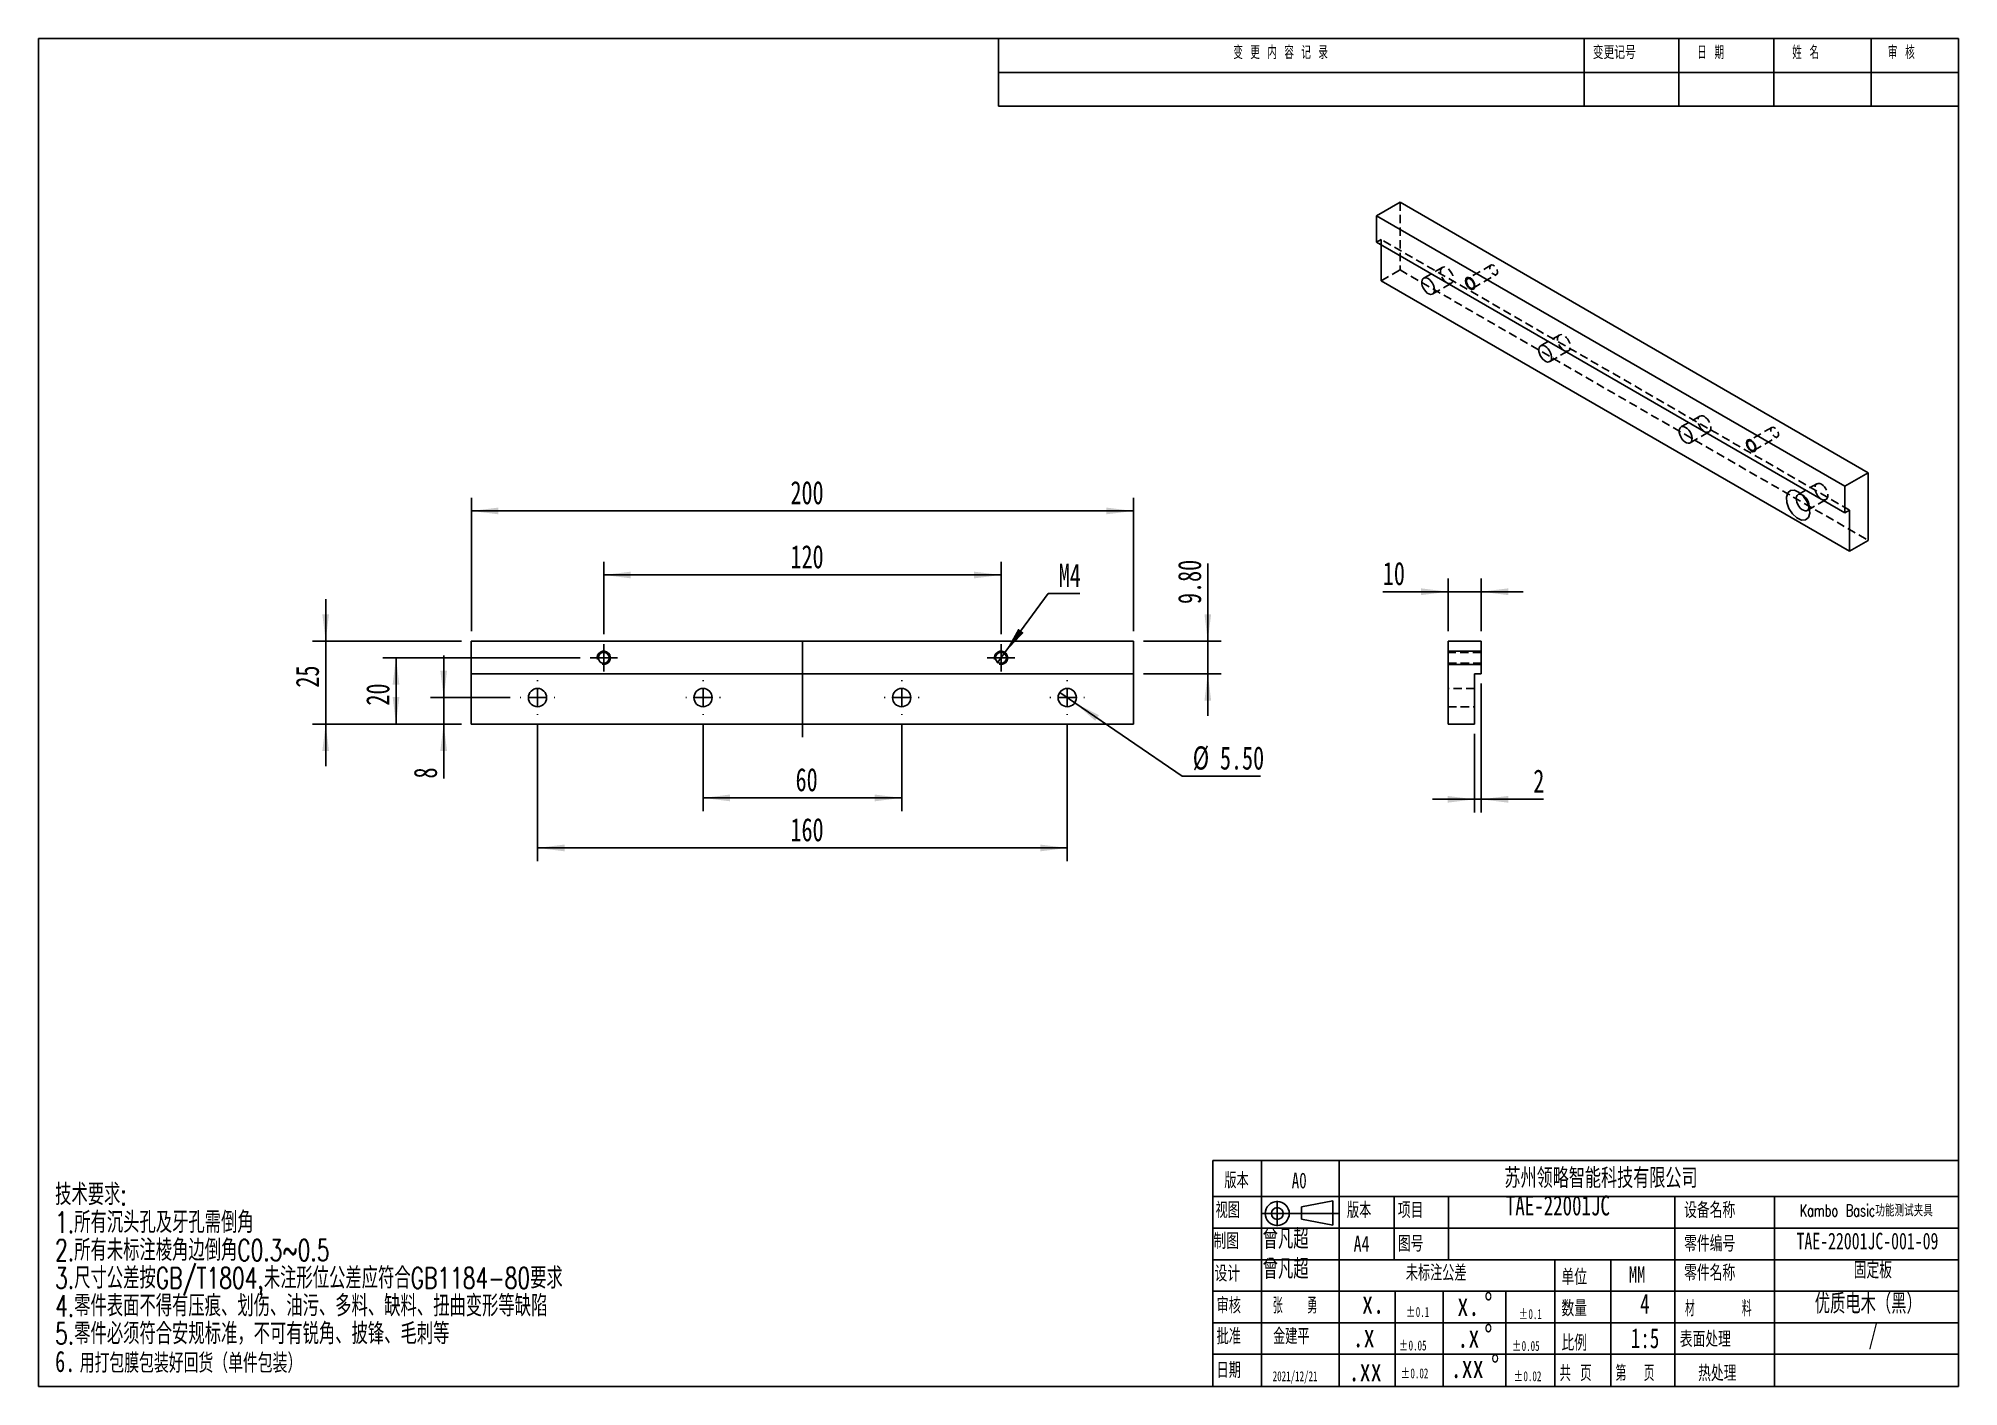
# Model space of a CAD drawing. Extents: x 2 to 292, y 3 to 207.
import ezdxf

# ---------------------------------------------------------------- set-up
doc = ezdxf.new("R2010")
doc.units = 0
for name, pattern in [('SLD-中心线', [34.29, 30.48, -1.27, 1.27, -1.27]), ('SLD-实线', [0]), ('SLD-虚线', [1.905, 1.27, -0.635])]:
    doc.linetypes.add(name, pattern=pattern)
doc.layers.get('0').update_dxf_attribs({"linetype": 'CONTINUOUS'})
for name, color, linetype in [('FORMAT', 7, 'SLD-实线'), ('图层1', 5, 'SLD-中心线'), ('图层7', 7, 'SLD-实线'), ('图框', 7, 'SLD-实线'), ('粗实线', 7, 'SLD-实线')]:
    doc.layers.add(name, color=color, linetype=linetype)
doc.styles.add('SLDTEXTSTYLE0', font='TXT', dxfattribs={"width": 0.7, "bigfont": 'bigfont'})
doc.styles.add('SLDTEXTSTYLE1', font='TXT', dxfattribs={"width": 0.736842, "bigfont": 'bigfont'})
doc.styles.add('SLDTEXTSTYLE2', font='TXT', dxfattribs={"width": 0.7})
doc.styles.add('SLDTEXTSTYLE3', font='TXT', dxfattribs={"width": 0.663})
doc.styles.add('SLDTEXTSTYLE4', font='TXT', dxfattribs={"width": 0.559211, "bigfont": 'bigfont'})
doc.styles.add('SLDTEXTSTYLE5', font='TXT', dxfattribs={"width": 0.736842})
doc.styles.add('SLDTEXTSTYLE6', font='TXT', dxfattribs={"width": 0.629187, "bigfont": 'bigfont'})
doc.styles.add('SLDTEXTSTYLE7', font='TXT', dxfattribs={"width": 0.657895, "bigfont": 'bigfont'})
doc.styles.add('SLDTEXTSTYLE8', font='TXT', dxfattribs={"width": 0.618421, "bigfont": 'bigfont'})
doc.styles.add('SLDTEXTSTYLE9', font='TXT', dxfattribs={"width": 0.58, "bigfont": 'bigfont'})
doc.dimstyles.new('SLDDIMSTYLE0', dxfattribs={"dimtxt": 3.5, "dimasz": 4.08, "dimexe": 0, "dimexo": 0.0625, "dimgap": 0.875, "dimtad": 2, "dimlfac": 2, "dimrnd": 1e-09, "dimzin": 12, "dimtxsty": 'SLDTEXTSTYLE2', "dimsah": 1, "dimcen": 0.09, "dimazin": 3, "dimtfac": 1, "dimtofl": 0, "dimtmove": 0, "dimatfit": 3, "dimtolj": 1, "dimtzin": 12})
doc.dimstyles.new('SLDDIMSTYLE1', dxfattribs={"dimtxt": 3.5, "dimasz": 4.08, "dimexe": 0, "dimexo": 0.0625, "dimgap": 0.875, "dimtad": 2, "dimlfac": 2, "dimrnd": 1e-09, "dimzin": 4, "dimtxsty": 'SLDTEXTSTYLE2', "dimsah": 1, "dimcen": 0.09, "dimazin": 3, "dimtfac": 1, "dimtmove": 0, "dimatfit": 3, "dimtolj": 1, "dimtzin": 12})
doc.dimstyles.new('SLDDIMSTYLE2', dxfattribs={"dimtxt": 3.5, "dimasz": 4.08, "dimexe": 0, "dimexo": 0.0625, "dimgap": 0.875, "dimtad": 2, "dimlfac": 2, "dimrnd": 1e-09, "dimzin": 12, "dimtxsty": 'SLDTEXTSTYLE2', "dimsah": 1, "dimcen": 0.09, "dimazin": 3, "dimtfac": 1, "dimtmove": 0, "dimatfit": 3, "dimtolj": 1, "dimtzin": 12})
doc.dimstyles.new('SLDDIMSTYLE3', dxfattribs={"dimtxt": 3.5, "dimasz": 4.08, "dimexe": 0, "dimexo": 0.0625, "dimgap": 0.875, "dimtad": 0, "dimtih": 1, "dimtoh": 1, "dimlfac": 2, "dimrnd": 1e-09, "dimzin": 4, "dimtxsty": 'SLDTEXTSTYLE2', "dimblk1": 'NONE', "dimsah": 1, "dimcen": 0, "dimazin": 3, "dimtfac": 1, "dimtmove": 0, "dimatfit": 3, "dimtolj": 1, "dimtzin": 12})
doc.dimstyles.new('SLDDIMSTYLE4', dxfattribs={"dimtxt": 3.5, "dimasz": 4.08, "dimexe": 0, "dimexo": 0.0625, "dimgap": 0.875, "dimtad": 0, "dimtih": 1, "dimtoh": 1, "dimlfac": 2, "dimrnd": 1e-09, "dimzin": 12, "dimtxsty": 'SLDTEXTSTYLE2', "dimblk1": 'NONE', "dimsah": 1, "dimcen": 0, "dimazin": 3, "dimtfac": 1, "dimtmove": 0, "dimatfit": 3, "dimtolj": 1, "dimtzin": 12})

# ---------------------------------------------------------------- blocks, each defined once
blk = doc.blocks.new('SW_NOTE_0')
at = {"layer": '图层7', "color": 0, "char_height": 1.5, "attachment_point": 1, "style": 'SLDTEXTSTYLE3'}
for s, insert in [('%%p', (0, 1.93)), ('0.05', (1.44, 1.93))]:
    blk.add_mtext(s, dxfattribs=dict(at, insert=insert))
blk = doc.blocks.new('SW_NOTE_1')
at = {"layer": '图层7', "color": 0, "char_height": 1.5, "attachment_point": 1, "style": 'SLDTEXTSTYLE3'}
for s, insert in [('%%p', (0, 1.93)), ('0.02', (1.44, 1.93))]:
    blk.add_mtext(s, dxfattribs=dict(at, insert=insert))
blk = doc.blocks.new('SW_NOTE_2')
at = {"layer": '图层7', "color": 0, "char_height": 1.5, "attachment_point": 1, "style": 'SLDTEXTSTYLE3'}
for s, insert in [('%%p', (0, 1.93)), ('0.1', (1.44, 1.93))]:
    blk.add_mtext(s, dxfattribs=dict(at, insert=insert))
blk = doc.blocks.new('SW_NOTE_3')
at = {"layer": '图层7', "color": 0, "attachment_point": 1}
for s, insert, char_height, style in [('\\M+18B5A术\\M+19776\\M+18B81:', (0, 4.13), 3.2, 'SLDTEXTSTYLE0'), ('1.\\M+18F8A\\M+1974C沉头\\M+18D45\\M+18B79\\M+189E5\\M+18D45\\M+18EF9\\M+1937C\\M+18A70', (0, -0.07), 3.2, 'SLDTEXTSTYLE0'), ('2.\\M+18F8A\\M+1974C\\M+196A2标\\M+1928D棱\\M+18A70边\\M+1937C\\M+18A70C0.3~0.5', (0, -4.27), 3.2, 'SLDTEXTSTYLE0'), ('3.\\M+18EDA\\M+190A1\\M+18CF6\\M+18DB7\\M+188C2GB/T1804,\\M+196A2\\M+1928D\\M+18C60\\M+188CA\\M+18CF6\\M+18DB7应\\M+19584\\M+18D87GB1184-80\\M+19776\\M+18B81', (0, -8.47), 3.2, 'SLDTEXTSTYLE0'), ('4.\\M+197EB\\M+18C8F\\M+1955C\\M+196CA\\M+19573\\M+193BE\\M+1974C压\\M+18DAD\\M+18141划伤\\M+18141\\M+196FB污\\M+18141\\M+191BD\\M+197BF\\M+18141\\M+1E39E\\M+197BF\\M+18141扭\\M+18BC8变\\M+18C60\\M+19399\\M+1E39E\\M+1E89C', (0, -12.67), 3.2, 'SLDTEXTSTYLE0'), ('5.\\M+197EB\\M+18C8F\\M+1954B须\\M+19584\\M+18D87\\M+188C0规标\\M+18F79\\M+18143\\M+19573\\M+189C2\\M+1974C锐\\M+18A70\\M+18141\\M+194E2锋\\M+18141\\M+196D1\\M+18E68\\M+19399', (0, -16.87), 3.2, 'SLDTEXTSTYLE0'), ('6.', (0, -21.07), 3.2, 'SLDTEXTSTYLE2'), ('\\M+19770\\M+191C5\\M+195EF\\M+1968C\\M+195EF\\M+19195\\M+18D44\\M+189F1货\\M+18169单\\M+18C8F\\M+195EF\\M+19195\\M+1816A', (3.72, -21.47), 2.91042, 'SLDTEXTSTYLE0')]:
    blk.add_mtext(s, dxfattribs=dict(at, insert=insert, char_height=char_height, style=style))
blk = doc.blocks.new('SW_NOTE_4')
at = {"layer": '图层7', "color": 0, "char_height": 3.5, "attachment_point": 1, "style": 'SLDTEXTSTYLE2'}
for s, insert in [('.x', (0, 4.51)), ('%%d', (4.07, 4.51))]:
    blk.add_mtext(s, dxfattribs=dict(at, insert=insert))
blk = doc.blocks.new('SW_NOTE_5')
at = {"layer": '图层7', "color": 0, "char_height": 3.5, "attachment_point": 1, "style": 'SLDTEXTSTYLE2'}
for s, insert in [('x.', (0, 4.51)), ('%%d', (4.07, 4.51))]:
    blk.add_mtext(s, dxfattribs=dict(at, insert=insert))
blk = doc.blocks.new('SW_NOTE_6')
at = {"layer": '图层7', "color": 0, "char_height": 3.5, "attachment_point": 1, "style": 'SLDTEXTSTYLE2'}
for s, insert in [('.xx', (0, 4.51)), ('%%d', (6.11, 4.51))]:
    blk.add_mtext(s, dxfattribs=dict(at, insert=insert))
blk = doc.blocks.new('SW_NOTE_7')
at = {"layer": '图层7', "color": 0, "char_height": 1.5, "attachment_point": 1, "style": 'SLDTEXTSTYLE3'}
for s, insert in [('%%p', (0, 1.93)), ('0.1', (1.44, 1.93))]:
    blk.add_mtext(s, dxfattribs=dict(at, insert=insert))
blk = doc.blocks.new('SW_NOTE_8')
at = {"layer": '图层7', "color": 0, "char_height": 1.5, "attachment_point": 1, "style": 'SLDTEXTSTYLE3'}
for s, insert in [('%%p', (0, 1.93)), ('0.05', (1.44, 1.93))]:
    blk.add_mtext(s, dxfattribs=dict(at, insert=insert))
blk = doc.blocks.new('SW_NOTE_9')
at = {"layer": '图层7', "color": 0, "char_height": 1.5, "attachment_point": 1, "style": 'SLDTEXTSTYLE3'}
for s, insert in [('%%p', (0, 1.93)), ('0.02', (1.44, 1.93))]:
    blk.add_mtext(s, dxfattribs=dict(at, insert=insert))
blk = doc.blocks.new('_D')
at = {"layer": '图框', "color": 5}
for p, q in [((67.59, 117.09), (67.59, 137.25)), ((167.59, 117.09), (167.59, 137.25)), ((167.59, 135.25), (67.59, 135.25))]:
    blk.add_line(p, q, dxfattribs=at)
for points in [[(67.59, 135.25), (71.67, 134.75), (71.67, 135.76)], [(167.59, 135.25), (163.51, 135.76), (163.51, 134.75)]]:
    blk.add_solid(points, dxfattribs=at)
at = {"layer": '图框', "color": 5, "insert": (115.79, 139.77), "char_height": 3.5, "attachment_point": 1, "style": 'SLDTEXTSTYLE2'}
blk.add_mtext('200', dxfattribs=at)
blk = doc.blocks.new('_D_1')
at = {"layer": '图框', "color": 5}
for p, q in [((178.81, 115.59), (178.81, 127.34)), ((169.09, 115.59), (180.81, 115.59)), ((178.81, 115.59), (178.81, 110.69)), ((169.09, 110.69), (180.81, 110.69)), ((178.81, 110.69), (178.81, 104.34))]:
    blk.add_line(p, q, dxfattribs=at)
for points in [[(178.81, 115.59), (179.32, 119.67), (178.31, 119.67)], [(178.81, 110.69), (178.31, 106.61), (179.32, 106.61)]]:
    blk.add_solid(points, dxfattribs=at)
at = {"layer": '图框', "color": 5, "insert": (174.3, 121.21), "char_height": 3.5, "attachment_point": 1, "rotation": 90, "style": 'SLDTEXTSTYLE2'}
blk.add_mtext('9.80', dxfattribs=at)
blk = doc.blocks.new('_D_2')
at = {"layer": '图框', "color": 5}
for p, q in [((102.59, 102.96), (102.59, 89.94)), ((132.59, 102.96), (132.59, 89.94)), ((102.59, 91.94), (132.59, 91.94))]:
    blk.add_line(p, q, dxfattribs=at)
for points in [[(102.59, 91.94), (106.67, 91.43), (106.67, 92.45)], [(132.59, 91.94), (128.51, 92.45), (128.51, 91.43)]]:
    blk.add_solid(points, dxfattribs=at)
at = {"layer": '图框', "color": 5, "insert": (116.56, 96.45), "char_height": 3.5, "attachment_point": 1, "style": 'SLDTEXTSTYLE2'}
blk.add_mtext('60', dxfattribs=at)
blk = doc.blocks.new('_D_3')
at = {"layer": '图框', "color": 5}
for p, q in [((77.59, 102.96), (77.59, 82.39)), ((157.59, 102.96), (157.59, 82.39)), ((77.59, 84.39), (157.59, 84.39))]:
    blk.add_line(p, q, dxfattribs=at)
for points in [[(77.59, 84.39), (81.67, 83.88), (81.67, 84.9)], [(157.59, 84.39), (153.51, 84.9), (153.51, 83.88)]]:
    blk.add_solid(points, dxfattribs=at)
at = {"layer": '图框', "color": 5, "insert": (115.79, 88.9), "char_height": 3.5, "attachment_point": 1, "style": 'SLDTEXTSTYLE2'}
blk.add_mtext('160', dxfattribs=at)
blk = doc.blocks.new('_D_4')
at = {"layer": '图框', "color": 5}
for p, q in [((63.41, 107.09), (63.41, 113.44)), ((73.46, 107.09), (61.41, 107.09)), ((63.41, 107.09), (63.41, 103.09)), ((66.09, 103.09), (61.41, 103.09)), ((63.41, 103.09), (63.41, 94.87))]:
    blk.add_line(p, q, dxfattribs=at)
for points in [[(63.41, 107.09), (63.92, 111.17), (62.9, 111.17)], [(63.41, 103.09), (62.9, 99.01), (63.92, 99.01)]]:
    blk.add_solid(points, dxfattribs=at)
at = {"layer": '图框', "color": 5, "insert": (58.9, 94.87), "char_height": 3.5, "attachment_point": 1, "rotation": 90, "style": 'SLDTEXTSTYLE2'}
blk.add_mtext('8', dxfattribs=at)
blk = doc.blocks.new('_D_5')
at = {"layer": '图框', "color": 5}
for p, q in [((84.01, 113.09), (54.21, 113.09)), ((56.21, 113.09), (56.21, 103.09)), ((66.09, 103.09), (54.21, 103.09))]:
    blk.add_line(p, q, dxfattribs=at)
for points in [[(56.21, 113.09), (55.7, 109.01), (56.72, 109.01)], [(56.21, 103.09), (56.72, 107.17), (55.7, 107.17)]]:
    blk.add_solid(points, dxfattribs=at)
at = {"layer": '图框', "color": 5, "insert": (51.7, 105.88), "char_height": 3.5, "attachment_point": 1, "rotation": 90, "style": 'SLDTEXTSTYLE2'}
blk.add_mtext('20', dxfattribs=at)
blk = doc.blocks.new('_D_6')
at = {"layer": '图框', "color": 5}
for p, q in [((87.59, 116.66), (87.59, 127.59)), ((87.59, 125.59), (147.59, 125.59)), ((147.59, 116.66), (147.59, 127.59))]:
    blk.add_line(p, q, dxfattribs=at)
for points in [[(87.59, 125.59), (91.67, 125.08), (91.67, 126.09)], [(147.59, 125.59), (143.51, 126.09), (143.51, 125.08)]]:
    blk.add_solid(points, dxfattribs=at)
at = {"layer": '图框', "color": 5, "insert": (115.79, 130.1), "char_height": 3.5, "attachment_point": 1, "style": 'SLDTEXTSTYLE2'}
blk.add_mtext('120', dxfattribs=at)
blk = doc.blocks.new('_D_7')
at = {"layer": '图框', "color": 5}
for p, q in [((156.45, 107.86), (158.72, 106.31)), ((158.72, 106.31), (174.95, 95.21)), ((174.95, 95.21), (186.79, 95.21))]:
    blk.add_line(p, q, dxfattribs=at)
blk.add_solid([(158.72, 106.31), (161.8, 103.59), (162.37, 104.43)], dxfattribs=at)
at = {"layer": '图框', "color": 5, "char_height": 3.5, "attachment_point": 1, "style": 'SLDTEXTSTYLE2'}
for s, insert in [('%%c', (176.54, 99.73)), ('5.50', (180.65, 99.72))]:
    blk.add_mtext(s, dxfattribs=dict(at, insert=insert))
blk = doc.blocks.new('_NONE')
blk = doc.blocks.new('_D_8')
at = {"layer": '图框', "color": 5}
for p, q in [((148.18, 113.89), (154.71, 122.78)), ((154.71, 122.78), (159.47, 122.78)), ((146.99, 112.28), (148.18, 113.89))]:
    blk.add_line(p, q, dxfattribs=at)
blk.add_solid([(148.18, 113.89), (151, 116.88), (150.19, 117.48)], dxfattribs=at)
at = {"layer": '图框', "color": 5, "insert": (156.3, 127.29), "char_height": 3.5, "attachment_point": 1, "style": 'SLDTEXTSTYLE2'}
blk.add_mtext('M4', dxfattribs=at)
blk = doc.blocks.new('_D_9')
at = {"layer": '图框', "color": 5}
for p, q in [((45.59, 115.59), (45.59, 121.94)), ((66.09, 115.59), (43.59, 115.59)), ((45.59, 115.59), (45.59, 103.09)), ((66.09, 103.09), (43.59, 103.09)), ((45.59, 103.09), (45.59, 96.74))]:
    blk.add_line(p, q, dxfattribs=at)
for points in [[(45.59, 115.59), (46.09, 119.67), (45.08, 119.67)], [(45.59, 103.09), (45.08, 99.01), (46.09, 99.01)]]:
    blk.add_solid(points, dxfattribs=at)
at = {"layer": '图框', "color": 5, "insert": (41.07, 108.59), "char_height": 3.5, "attachment_point": 1, "rotation": 90, "style": 'SLDTEXTSTYLE2'}
blk.add_mtext('25', dxfattribs=at)
blk = doc.blocks.new('SW_CENTERMARKSYMBOL_0')
at = {"layer": '图框', "color": 0}
for p, q in [((-1.25, 0), (-2.075, 0)), ((0, 0), (-1.25, 0)), ((0, 1.25), (0, 2.075)), ((0, 0), (0, 1.25)), ((0, 0), (0, -1.25)), ((0, 0), (1.25, 0)), ((1.25, 0), (2.075, 0)), ((0, -1.25), (0, -2.075))]:
    blk.add_line(p, q, dxfattribs=at)
blk = doc.blocks.new('SW_CENTERMARKSYMBOL_1')
at = {"layer": '图框', "color": 0}
for p, q in [((-1.25, 0), (-2.075, 0)), ((0, 0), (-1.25, 0)), ((0, 1.25), (0, 2.075)), ((0, 0), (0, 1.25)), ((0, 0), (0, -1.25)), ((0, 0), (1.25, 0)), ((1.25, 0), (2.075, 0)), ((0, -1.25), (0, -2.075))]:
    blk.add_line(p, q, dxfattribs=at)
blk = doc.blocks.new('SW_CENTERMARKSYMBOL_2')
at = {"layer": '图框', "color": 0}
for p, q in [((-2.5, 0), (-2.625, 0)), ((0, 0), (-1.25, 0)), ((0, 2.5), (0, 2.625)), ((0, 0), (0, 1.25)), ((0, 0), (0, -1.25)), ((0, 0), (1.25, 0)), ((2.5, 0), (2.625, 0)), ((0, -2.5), (0, -2.625))]:
    blk.add_line(p, q, dxfattribs=at)
blk = doc.blocks.new('SW_CENTERMARKSYMBOL_3')
at = {"layer": '图框', "color": 0}
for p, q in [((-2.5, 0), (-2.625, 0)), ((0, 0), (-1.25, 0)), ((0, 2.5), (0, 2.625)), ((0, 0), (0, 1.25)), ((0, 0), (0, -1.25)), ((0, 0), (1.25, 0)), ((2.5, 0), (2.625, 0)), ((0, -2.5), (0, -2.625))]:
    blk.add_line(p, q, dxfattribs=at)
blk = doc.blocks.new('SW_CENTERMARKSYMBOL_4')
at = {"layer": '图框', "color": 0}
for p, q in [((-2.5, 0), (-2.625, 0)), ((0, 0), (-1.25, 0)), ((0, 2.5), (0, 2.625)), ((0, 0), (0, 1.25)), ((0, 0), (0, -1.25)), ((0, 0), (1.25, 0)), ((2.5, 0), (2.625, 0)), ((0, -2.5), (0, -2.625))]:
    blk.add_line(p, q, dxfattribs=at)
blk = doc.blocks.new('SW_CENTERMARKSYMBOL_5')
at = {"layer": '图框', "color": 0}
for p, q in [((-2.5, 0), (-2.625, 0)), ((0, 0), (-1.25, 0)), ((0, 2.5), (0, 2.625)), ((0, 0), (0, 1.25)), ((0, 0), (0, -1.25)), ((0, 0), (1.25, 0)), ((2.5, 0), (2.625, 0)), ((0, -2.5), (0, -2.625))]:
    blk.add_line(p, q, dxfattribs=at)
blk = doc.blocks.new('_D_10')
at = {"layer": '图框', "color": 5}
for p, q in [((215.1, 117.09), (215.1, 125.06)), ((220.1, 117.09), (220.1, 125.06)), ((215.1, 123.06), (205.25, 123.06)), ((220.1, 123.06), (215.1, 123.06)), ((220.1, 123.06), (226.45, 123.06))]:
    blk.add_line(p, q, dxfattribs=at)
for points in [[(215.1, 123.06), (211.02, 123.57), (211.02, 122.55)], [(220.1, 123.06), (224.18, 122.55), (224.18, 123.57)]]:
    blk.add_solid(points, dxfattribs=at)
at = {"layer": '图框', "color": 5, "insert": (205.25, 127.57), "char_height": 3.5, "attachment_point": 1, "style": 'SLDTEXTSTYLE2'}
blk.add_mtext('10', dxfattribs=at)
blk = doc.blocks.new('_D_11')
at = {"layer": '图框', "color": 5}
for p, q in [((220.1, 109.19), (220.1, 89.73)), ((219.1, 101.59), (219.1, 89.73)), ((219.1, 91.73), (212.75, 91.73)), ((219.1, 91.73), (220.1, 91.73)), ((220.1, 91.73), (229.5, 91.73))]:
    blk.add_line(p, q, dxfattribs=at)
for points in [[(219.1, 91.73), (215.02, 92.24), (215.02, 91.22)], [(220.1, 91.73), (224.18, 91.22), (224.18, 92.24)]]:
    blk.add_solid(points, dxfattribs=at)
at = {"layer": '图框', "color": 5, "insert": (227.97, 96.24), "char_height": 3.5, "attachment_point": 1, "style": 'SLDTEXTSTYLE2'}
blk.add_mtext('2', dxfattribs=at)

msp = doc.modelspace()

# ---------------------------------------------------------------- linework, layer by layer
at = {"color": 7, "linetype": 'SLD-实线'}
for p, q in [((204.312, 179.804), (207.8475, 181.845)), ((275.0227, 138.9836), (204.312, 179.804)), ((204.312, 179.804), (204.312, 175.803)), ((278.5582, 141.0246), (207.8475, 181.845)), ((275.0227, 134.9826), (204.312, 175.803)), ((205.0191, 175.3948), (205.0191, 170.0055)), ((205.0191, 170.0055), (275.7298, 129.1851)), ((275.0227, 138.9836), (278.5582, 141.0246)), ((278.5582, 130.8179), (278.5582, 141.0246)), ((275.0227, 134.9826), (275.0227, 138.9836)), ((275.7298, 135.3908), (275.0227, 134.9826)), ((275.7298, 129.1851), (275.7298, 135.3908)), ((275.7298, 129.1851), (278.5582, 130.8179)), ((67.5855, 115.5856), (67.5855, 110.6856)), ((167.5855, 115.5856), (67.5855, 115.5856)), ((167.5855, 110.6856), (167.5855, 115.5856)), ((215.0964, 115.5856), (215.0964, 103.0856)), ((220.0964, 115.5856), (215.0964, 115.5856)), ((220.0964, 114.0856), (215.0964, 114.0856)), ((220.0964, 114.0856), (215.0964, 114.0856)), ((220.0964, 115.5856), (220.0964, 110.6856)), ((167.5855, 110.6856), (67.5855, 110.6856)), ((67.5855, 110.6856), (67.5855, 103.0856)), ((167.5855, 103.0856), (167.5855, 110.6856)), ((220.0964, 112.0856), (215.0964, 112.0856)), ((220.0964, 112.0856), (215.0964, 112.0856)), ((219.0964, 110.6856), (220.0964, 110.6856)), ((219.0964, 110.6856), (219.0964, 103.0856)), ((67.5855, 103.0856), (167.5855, 103.0856)), ((219.0964, 103.0856), (215.0964, 103.0856))]:
    msp.add_line(p, q, dxfattribs=at)
at = {"color": 7, "linetype": 'SLD-虚线'}
for p, q in [((207.8475, 181.845), (207.8475, 171.6383)), ((205.0191, 176.2112), (204.312, 175.803)), ((205.0191, 176.2112), (205.0191, 175.3948)), ((275.7298, 135.3908), (205.0191, 176.2112)), ((205.0191, 170.0055), (207.8475, 171.6383)), ((207.8475, 171.6383), (278.5582, 130.8179)), ((214.2312, 172.0132), (211.4027, 170.3804)), ((221.5772, 172.3541), (218.0417, 170.3131)), ((212.7776, 167.9988), (215.6061, 169.6316)), ((218.8666, 168.8841), (222.4021, 170.9251)), ((231.9088, 161.8081), (229.0804, 160.1753)), ((230.4553, 157.7937), (233.2837, 159.4265)), ((253.122, 149.562), (250.2936, 147.9292)), ((251.6685, 145.5475), (254.4969, 147.1804)), ((264.0036, 147.8619), (260.4681, 145.8208)), ((261.293, 144.3919), (264.8286, 146.4329)), ((270.7997, 139.3569), (267.9713, 137.7241)), ((269.3462, 135.3424), (272.1746, 136.9753)), ((220.0964, 113.9106), (215.0964, 113.9106)), ((215.0964, 112.2606), (220.0964, 112.2606)), ((219.0964, 108.4606), (215.0964, 108.4606)), ((215.0964, 105.7106), (219.0964, 105.7106))]:
    msp.add_line(p, q, dxfattribs=at)
at = {"color": 7, "linetype": 'SLD-虚线', "flags": 128}
for points in [[(214.9186, 169.6997), (215.1604, 169.5953), (215.387, 169.5681), (215.5842, 169.6197), (215.7395, 169.7469), (215.8433, 169.9416), (215.889, 170.1917), (215.8737, 170.4814), (215.7983, 170.7926), (215.6678, 171.1056), (215.4901, 171.4008), (215.2765, 171.6597), (215.0405, 171.8659), (214.7968, 172.0066), (214.5607, 172.0729), (214.3471, 172.0606), (214.1695, 171.9705), (214.0389, 171.8083), (213.9636, 171.5841), (213.9483, 171.3121), (213.9939, 171.0093), (214.0977, 170.6947), (214.253, 170.3882), (214.4502, 170.1089), (214.6768, 169.8745), (214.9186, 169.6997)], [(221.9897, 170.966), (222.1791, 170.8931), (222.348, 170.9012), (222.478, 170.9892), (222.5552, 171.1478), (222.571, 171.3596), (222.5239, 171.6018), (222.4189, 171.8481), (222.2673, 172.0718), (222.0857, 172.2486), (221.8937, 172.3595), (221.712, 172.3923), (221.5605, 172.3436), (221.4554, 172.2186), (221.4083, 172.0309), (221.4242, 171.8007), (221.5013, 171.5531), (221.6314, 171.3149), (221.8003, 171.1118), (221.9897, 170.966)], [(232.5963, 159.4946), (232.8381, 159.3902), (233.0647, 159.363), (233.2618, 159.4146), (233.4172, 159.5418), (233.521, 159.7365), (233.5666, 159.9866), (233.5513, 160.2763), (233.476, 160.5875), (233.3454, 160.9005), (233.1678, 161.1957), (232.9542, 161.4546), (232.7181, 161.6608), (232.4744, 161.8015), (232.2384, 161.8678), (232.0248, 161.8555), (231.8471, 161.7654), (231.7165, 161.6032), (231.6412, 161.379), (231.6259, 161.107), (231.6716, 160.8042), (231.7754, 160.4896), (231.9307, 160.1831), (232.1279, 159.9038), (232.3545, 159.6694), (232.5963, 159.4946)], [(253.8095, 149.4939), (253.5677, 149.5982), (253.3411, 149.6254), (253.1439, 149.5738), (252.9886, 149.4467), (252.8848, 149.2519), (252.8391, 149.0018), (252.8544, 148.7121), (252.9297, 148.401), (253.0603, 148.088), (253.238, 147.7928), (253.4516, 147.5339), (253.6876, 147.3276), (253.9313, 147.1869), (254.1674, 147.1207), (254.381, 147.1329), (254.5586, 147.223), (254.6892, 147.3853), (254.7645, 147.6095), (254.7798, 147.8815), (254.7342, 148.1843), (254.6304, 148.4989), (254.475, 148.8054), (254.2779, 149.0846), (254.0513, 149.3191), (253.8095, 149.4939)], [(264.4161, 146.4737), (264.6055, 146.4009), (264.7744, 146.4089), (264.9045, 146.497), (264.9816, 146.6555), (264.9975, 146.8674), (264.9503, 147.1096), (264.8453, 147.3558), (264.6937, 147.5795), (264.5121, 147.7564), (264.3201, 147.8673), (264.1384, 147.9001), (263.9869, 147.8514), (263.8819, 147.7264), (263.8347, 147.5386), (263.8506, 147.3085), (263.9277, 147.0608), (264.0578, 146.8226), (264.2267, 146.6196), (264.4161, 146.4737)], [(271.4872, 139.2888), (271.2454, 139.3931), (271.0188, 139.4203), (270.8216, 139.3687), (270.6662, 139.2416), (270.5625, 139.0468), (270.5168, 138.7967), (270.5321, 138.507), (270.6074, 138.1959), (270.738, 137.8829), (270.9157, 137.5877), (271.1292, 137.3288), (271.3653, 137.1225), (271.609, 136.9818), (271.8451, 136.9156), (272.0586, 136.9278), (272.2363, 137.0179), (272.3669, 137.1802), (272.4422, 137.4044), (272.4575, 137.6764), (272.4118, 137.9792), (272.3081, 138.2938), (272.1527, 138.6003), (271.9555, 138.8795), (271.7289, 139.114), (271.4872, 139.2888)]]:
    msp.add_lwpolyline(points, dxfattribs=at)
at = {"color": 7, "linetype": 'SLD-实线', "flags": 128}
for points in [[(212.0902, 170.3123), (211.8484, 170.4166), (211.6218, 170.4439), (211.4246, 170.3923), (211.2693, 170.2651), (211.1655, 170.0703), (211.1198, 169.8203), (211.1351, 169.5305), (211.2104, 169.2194), (211.341, 168.9064), (211.5187, 168.6112), (211.7323, 168.3523), (211.9683, 168.146), (212.212, 168.0053), (212.4481, 167.9391), (212.6617, 167.9514), (212.8393, 168.0414), (212.9699, 168.2037), (213.0452, 168.4279), (213.0605, 168.6999), (213.0149, 169.0027), (212.9111, 169.3173), (212.7557, 169.6238), (212.5586, 169.9031), (212.332, 170.1375), (212.0902, 170.3123)], [(218.4541, 168.782), (218.1835, 169.0004), (217.9541, 169.3098), (217.8009, 169.6632), (217.747, 170.0068), (217.8009, 170.2882), (217.9541, 170.4646), (218.1835, 170.5092), (218.4541, 170.4151), (218.7247, 170.1968), (218.9541, 169.8873), (219.1074, 169.5339), (219.1612, 169.1904), (219.1074, 168.909), (218.9541, 168.7326), (218.7247, 168.688), (218.4541, 168.782)], [(218.4541, 168.9249), (218.6436, 168.8521), (218.8125, 168.8601), (218.9425, 168.9482), (219.0197, 169.1068), (219.0355, 169.3186), (218.9884, 169.5608), (218.8833, 169.8071), (218.7318, 170.0308), (218.5502, 170.2076), (218.3581, 170.3185), (218.1765, 170.3513), (218.0249, 170.3026), (217.9199, 170.1776), (217.8728, 169.9898), (217.8886, 169.7597), (217.9658, 169.5121), (218.0958, 169.2738), (218.2647, 169.0708), (218.4541, 168.9249)], [(229.7679, 160.1072), (229.5261, 160.2115), (229.2995, 160.2388), (229.1023, 160.1872), (228.9469, 160.06), (228.8432, 159.8652), (228.7975, 159.6152), (228.8128, 159.3254), (228.8881, 159.0143), (229.0187, 158.7013), (229.1964, 158.4061), (229.4099, 158.1472), (229.646, 157.9409), (229.8897, 157.8002), (230.1258, 157.734), (230.3393, 157.7463), (230.517, 157.8363), (230.6476, 157.9986), (230.7229, 158.2228), (230.7382, 158.4948), (230.6925, 158.7976), (230.5888, 159.1122), (230.4334, 159.4187), (230.2362, 159.698), (230.0096, 159.9324), (229.7679, 160.1072)], [(250.9811, 147.8611), (250.7393, 147.9654), (250.5127, 147.9926), (250.3155, 147.941), (250.1601, 147.8139), (250.0564, 147.6191), (250.0107, 147.369), (250.026, 147.0793), (250.1013, 146.7682), (250.2319, 146.4552), (250.4096, 146.16), (250.6231, 145.9011), (250.8592, 145.6948), (251.1029, 145.5541), (251.339, 145.4878), (251.5525, 145.5001), (251.7302, 145.5902), (251.8608, 145.7525), (251.9361, 145.9766), (251.9514, 146.2487), (251.9057, 146.5515), (251.802, 146.8661), (251.6466, 147.1726), (251.4495, 147.4518), (251.2228, 147.6862), (250.9811, 147.8611)], [(260.8805, 144.2898), (260.61, 144.5082), (260.3806, 144.8176), (260.2273, 145.171), (260.1734, 145.5145), (260.2273, 145.7959), (260.3806, 145.9724), (260.61, 146.0169), (260.8805, 145.9229), (261.1511, 145.7045), (261.3806, 145.3951), (261.5338, 145.0417), (261.5877, 144.6981), (261.5338, 144.4167), (261.3806, 144.2403), (261.1511, 144.1957), (260.8805, 144.2898)], [(260.8805, 144.4327), (261.07, 144.3598), (261.2389, 144.3679), (261.3689, 144.456), (261.4461, 144.6145), (261.4619, 144.8264), (261.4148, 145.0685), (261.3097, 145.3148), (261.1582, 145.5385), (260.9766, 145.7154), (260.7845, 145.8262), (260.6029, 145.8591), (260.4514, 145.8104), (260.3463, 145.6853), (260.2992, 145.4976), (260.315, 145.2674), (260.3922, 145.0198), (260.5222, 144.7816), (260.6911, 144.5785), (260.8805, 144.4327)], [(269.6421, 135.746), (269.3157, 136.6361), (268.7815, 137.4484), (268.1211, 138.0592), (267.4348, 138.3756), (266.8272, 138.3493), (266.3908, 137.9845), (266.192, 137.3365), (266.2611, 136.5041), (266.5876, 135.614), (267.1217, 134.8018), (267.7822, 134.1909), (268.4685, 133.8745), (269.0761, 133.9008), (269.5125, 134.2656), (269.7112, 134.9136), (269.6421, 135.746)], [(268.6587, 137.656), (268.4169, 137.7603), (268.1903, 137.7875), (267.9932, 137.7359), (267.8378, 137.6088), (267.734, 137.414), (267.6884, 137.1639), (267.7037, 136.8742), (267.779, 136.5631), (267.9096, 136.2501), (268.0872, 135.9549), (268.3008, 135.696), (268.5369, 135.4897), (268.7806, 135.349), (269.0166, 135.2827), (269.2302, 135.295), (269.4079, 135.3851), (269.5385, 135.5474), (269.6138, 135.7715), (269.6291, 136.0436), (269.5834, 136.3464), (269.4796, 136.661), (269.3243, 136.9675), (269.1271, 137.2467), (268.9005, 137.4811), (268.6587, 137.656)]]:
    msp.add_lwpolyline(points, dxfattribs=at)
at = {"color": 7, "linetype": 'SLD-实线'}
for centre, radius in [((87.5855, 113.0856), 0.825), ((147.5855, 113.0856), 0.825), ((77.5855, 107.0856), 1.375), ((102.5855, 107.0856), 1.375), ((132.5855, 107.0856), 1.375), ((157.5855, 107.0856), 1.375)]:
    msp.add_circle(centre, radius, dxfattribs=at)
for centre in [(87.5855, 113.0856), (147.5855, 113.0856)]:
    msp.add_arc(centre, 1, 255, 195, dxfattribs=at)
at = {"layer": 'FORMAT'}
for p, q in [((186.9105, 37.1977), (186.9105, 3.096)), ((198.6608, 37.1977), (198.6608, 3.096)), ((179.5526, 31.7585), (292.2034, 31.7585)), ((192.9513, 30.2008), (197.6888, 31.1259)), ((192.9513, 28.3841), (192.9513, 30.2008)), ((197.6888, 31.1259), (197.6888, 27.459)), ((206.9514, 31.7585), (206.9514, 22.2447)), ((215.1545, 31.7585), (215.1545, 22.2447)), ((249.3619, 31.7585), (249.3619, 3.096)), ((264.3995, 31.7585), (264.3995, 3.096)), ((179.5526, 27.0016), (292.2034, 27.0016)), ((192.9513, 28.3841), (197.6888, 27.459)), ((179.5526, 22.2447), (292.2034, 22.2447)), ((231.209, 22.2447), (231.209, 3.096)), ((239.69, 3.096), (239.69, 22.2447)), ((179.5526, 17.4877), (292.2034, 17.4877)), ((207.1023, 17.4877), (207.1023, 3.096)), ((214.3712, 17.4877), (214.3712, 3.096)), ((223.8382, 17.4877), (223.8382, 3.096)), ((179.5526, 12.7308), (292.2034, 12.7308)), ((179.5526, 7.9739), (292.2034, 7.9739))]:
    msp.add_line(p, q, dxfattribs=at)
at = {"layer": 'FORMAT', "linetype": 'SLD-中心线'}
for p, q in [((186.9105, 29.2126), (198.5177, 29.2126)), ((189.3023, 31.121), (189.3023, 27.3042))]:
    msp.add_line(p, q, dxfattribs=at)
at = {"layer": 'FORMAT'}
for radius in [1.8127, 0.8876]:
    msp.add_circle((189.3023, 29.2126), radius, dxfattribs=at)
at = {"layer": '图层7', "color": 5}
for p, q in [((147.2034, 206.5709), (147.2034, 196.3543)), ((235.6318, 206.5709), (235.6318, 196.3543)), ((249.9618, 206.5709), (249.9618, 196.3543)), ((264.2917, 206.5709), (264.2917, 196.3543)), ((279.0039, 206.5709), (279.0039, 196.3543)), ((147.2034, 201.4421), (292.2034, 201.4421)), ((147.2034, 196.3543), (292.2034, 196.3543))]:
    msp.add_line(p, q, dxfattribs=at)
at = {"layer": '图框', "color": 5, "linetype": 'SLD-中心线', "ltscale": 2.5}
for p in [(117.5855, 108.6856), (117.5855, 101.0856)]:
    msp.add_line(p, (117.5855, 115.5856), dxfattribs=at)
at = {"layer": '粗实线', "color": 5}
for p, q in [((2.2034, 206.5709), (2.2034, 3.096)), ((2.2034, 206.5709), (292.2034, 206.5709)), ((292.2034, 206.5709), (292.2034, 3.096)), ((2.2034, 3.096), (292.2034, 3.096))]:
    msp.add_line(p, q, dxfattribs=at)
at = {"layer": '粗实线'}
for q in [(179.5526, 3.096), (292.2034, 37.1977)]:
    msp.add_line((179.5526, 37.1977), q, dxfattribs=at)

# ---------------------------------------------------------------- block references
at = {"layer": '图层7', "color": 5}
msp.add_blockref('SW_NOTE_3', (4.7282, 29.5618), dxfattribs=at)
at = {"layer": '图层7'}
for name, p in [('SW_NOTE_5', (216.501, 12.7556)), ('SW_NOTE_2', (208.7805, 13.1843)), ('SW_NOTE_7', (225.794, 12.8605)), ('SW_NOTE_4', (216.501, 7.9479)), ('SW_NOTE_0', (207.6993, 8.1175)), ('SW_NOTE_8', (224.7726, 8.0528)), ('SW_NOTE_1', (207.9701, 3.9175)), ('SW_NOTE_6', (215.4826, 3.3728)), ('SW_NOTE_9', (225.0434, 3.4777))]:
    msp.add_blockref(name, p, dxfattribs=at)
at = {"layer": '图框', "color": 5}
for name, p in [('SW_CENTERMARKSYMBOL_1', (87.5855, 113.0856)), ('SW_CENTERMARKSYMBOL_0', (147.5855, 113.0856)), ('SW_CENTERMARKSYMBOL_5', (77.5855, 107.0856)), ('SW_CENTERMARKSYMBOL_2', (102.5855, 107.0856)), ('SW_CENTERMARKSYMBOL_3', (132.5855, 107.0856)), ('SW_CENTERMARKSYMBOL_4', (157.5855, 107.0856))]:
    msp.add_blockref(name, p, dxfattribs=at)

# ---------------------------------------------------------------- texts
at = {"layer": 'FORMAT', "char_height": 2.38125, "attachment_point": 2, "style": 'SLDTEXTSTYLE0'}
for s, insert in [('\\M+194C5\\M+1967B', (183.1502, 35.3948)), ('\\M+196A2标\\M+1928D\\M+18CF6\\M+18DB7', (213.3036, 21.4527))]:
    msp.add_mtext(s, dxfattribs=dict(at, insert=insert))
at = {"layer": 'FORMAT', "color": 5, "insert": (192.6183, 35.3948), "char_height": 2.38125, "attachment_point": 2, "style": 'SLDTEXTSTYLE2'}
msp.add_mtext('A0', dxfattribs=at)
at = {"layer": '图层1'}
for s, insert, char_height, attachment_point, style in [('TAE-22001JC', (231.6855, 31.9277), 3, 2, 'SLDTEXTSTYLE2'), ('Kambo Basic\\M+18CF7\\M+1945C测试夹\\M+18BEF', (278.2525, 30.5774), 1.8, 2, 'SLDTEXTSTYLE0'), ('\\M+1915C\\M+1967D\\M+192B4', (187.11, 26.8774), 3, 1, 'SLDTEXTSTYLE0'), ('TAE-22001JC-001-09', (278.4425, 26.3148), 2.5, 2, 'SLDTEXTSTYLE2'), ('\\M+1915C\\M+1967D\\M+192B4', (187.11, 22.3487), 3, 1, 'SLDTEXTSTYLE0'), ('\\M+18CC5\\M+192E8\\M+194C2', (279.2522, 21.9104), 2.5, 2, 'SLDTEXTSTYLE0'), ('优质电\\M+196D8\\M+18169\\M+1FC4B\\M+1816A', (278.5631, 17.1055), 3, 2, 'SLDTEXTSTYLE0'), ('4', (244.8218, 17.1055), 3, 2, 'SLDTEXTSTYLE2'), ('1:5', (244.8572, 11.8971), 3, 2, 'SLDTEXTSTYLE2'), ('/', (279.303, 12.4618), 3, 2, 'SLDTEXTSTYLE2')]:
    msp.add_mtext(s, dxfattribs=dict(at, insert=insert, char_height=char_height, attachment_point=attachment_point, style=style))
at = {"layer": '图层7', "color": 5, "char_height": 2, "attachment_point": 1}
for s, insert, style in [('变 \\M+18D58 \\M+193E0 \\M+19765 记 录', (182.6641, 205.4556), 'SLDTEXTSTYLE6'), ('变\\M+18D58记\\M+18D86', (236.9584, 205.4556), 'SLDTEXTSTYLE1'), ('\\M+193FA \\M+18AFA', (252.7189, 205.4556), 'SLDTEXTSTYLE7'), ('\\M+190A9 \\M+196BC', (267.0832, 205.4556), 'SLDTEXTSTYLE7'), ('审 \\M+18A6A', (281.5173, 205.4556), 'SLDTEXTSTYLE7')]:
    msp.add_mtext(s, dxfattribs=dict(at, insert=insert, style=style))
at = {"layer": '图层7', "attachment_point": 1}
for s, insert, char_height, style in [('苏\\M+18F42领\\M+197AA\\M+19271\\M+1945C\\M+189C8\\M+18B5A\\M+1974C\\M+18CC0\\M+18CF6\\M+18E69', (223.6077, 36.0651), 3, 'SLDTEXTSTYLE1'), ('视图', (179.9882, 30.9073), 2.38125, 'SLDTEXTSTYLE0'), ('\\M+194C5\\M+1967B', (199.8333, 30.9073), 2.38125, 'SLDTEXTSTYLE0'), ('项\\M+196DA', (207.5176, 30.9073), 2.38125, 'SLDTEXTSTYLE1'), ('设备\\M+196BC\\M+18FCC', (250.7534, 30.9073), 2.38125, 'SLDTEXTSTYLE1'), ('\\M+190A7图', (179.6707, 26.2451), 2.38125, 'SLDTEXTSTYLE1'), ('\\M+197EB\\M+18C8F编\\M+18D86', (250.7534, 25.8571), 2.38125, 'SLDTEXTSTYLE1'), ('A4', (200.8409, 25.8571), 2.38125, 'SLDTEXTSTYLE5'), ('图\\M+18D86', (207.5176, 25.8571), 2.38125, 'SLDTEXTSTYLE1'), ('设计', (179.8294, 21.3284), 2.38125, 'SLDTEXTSTYLE1'), ('单\\M+188CA', (232.2298, 20.804), 2.38125, 'SLDTEXTSTYLE1'), ('MM', (242.3949, 21.2617), 2.5, 'SLDTEXTSTYLE5'), ('\\M+197EB\\M+18C8F\\M+196BC\\M+18FCC', (250.7534, 21.4527), 2.38125, 'SLDTEXTSTYLE1'), ('审\\M+18A6A', (180.1469, 16.5082), 2.38125, 'SLDTEXTSTYLE0'), ('张   \\M+19745', (188.6177, 16.5082), 2.38125, 'SLDTEXTSTYLE9'), ('x.', (202.1097, 17.5912), 3.5, 'SLDTEXTSTYLE2'), ('\\M+19094\\M+197CA', (232.2298, 16.0852), 2.38125, 'SLDTEXTSTYLE1'), ('\\M+18DDE      \\M+197BF', (250.8857, 16.0852), 2.38125, 'SLDTEXTSTYLE4'), ('\\M+194E1\\M+18F79', (180.1469, 11.8639), 2.38125, 'SLDTEXTSTYLE0'), ('\\M+18BE0\\M+18C9A\\M+195BD', (188.6777, 11.8639), 2.38125, 'SLDTEXTSTYLE0'), ('.x', (200.6837, 12.5244), 3.5, 'SLDTEXTSTYLE2'), ('\\M+1955C\\M+196CA处\\M+1979D', (250.0935, 11.4415), 2.38125, 'SLDTEXTSTYLE1'), ('\\M+194E4\\M+197E1', (232.2298, 10.8768), 2.38125, 'SLDTEXTSTYLE1'), ('\\M+193FA\\M+18AFA', (180.1469, 6.7635), 2.38125, 'SLDTEXTSTYLE0'), ('.xx', (200.0729, 7.3846), 3.5, 'SLDTEXTSTYLE2'), ('\\M+18BA4 页', (231.9372, 6.3016), 2.38125, 'SLDTEXTSTYLE7'), ('\\M+191E6  页', (240.4032, 6.3016), 2.38125, 'SLDTEXTSTYLE8'), ('热处\\M+1979D', (252.8701, 6.3016), 2.38125, 'SLDTEXTSTYLE1'), ('2021/12/21', (188.6177, 5.4113), 1.5, 'SLDTEXTSTYLE3')]:
    msp.add_mtext(s, dxfattribs=dict(at, insert=insert, char_height=char_height, style=style))

# ---------------------------------------------------------------- dimensions: what is measured, and where the dimension line sits
at = {"layer": '图框', "color": 5}
for base, p1, p2, dimstyle, picture, middle in [((67.5855, 135.2535), (167.5855, 115.5856), (67.5855, 115.5856), 'SLDDIMSTYLE0', '_D', (118.0911, 135.2535)), ((147.5855, 125.5856), (87.5855, 115.1606), (147.5855, 115.1606), 'SLDDIMSTYLE0', '_D_6', (118.0911, 125.5856)), ((215.0964, 123.0625), (220.0964, 115.5856), (215.0964, 115.5856), 'SLDDIMSTYLE2', '_D_10', (206.7871, 123.0625)), ((220.0964, 91.7308), (219.0964, 103.0856), (220.0964, 110.6856), 'SLDDIMSTYLE2', '_D_11', (228.7361, 91.7308)), ((157.5855, 84.3904), (77.5855, 104.4606), (157.5855, 104.4606), 'SLDDIMSTYLE0', '_D_3', (118.0911, 84.3904)), ((132.5855, 91.9406), (102.5855, 104.4606), (132.5855, 104.4606), 'SLDDIMSTYLE0', '_D_2', (118.0911, 91.9406))]:
    dim = msp.add_linear_dim(base=base, p1=p1, p2=p2, dimstyle=dimstyle, dxfattribs=at)
    dim.commit()
    dim.dimension.update_dxf_attribs({"geometry": picture, "text_midpoint": middle, "dimtype": 160})
for base, p1, p2, dimstyle, picture, middle in [((178.8136, 110.6856), (167.5855, 115.5856), (167.5855, 110.6856), 'SLDDIMSTYLE1', '_D_1', (178.8136, 124.2706)), ((45.5855, 103.0856), (67.5855, 115.5856), (67.5855, 103.0856), 'SLDDIMSTYLE2', '_D_9', (45.5855, 110.1304)), ((63.4113, 103.0856), (74.9605, 107.0856), (67.5855, 103.0856), 'SLDDIMSTYLE2', '_D_4', (63.4113, 95.6348)), ((56.209, 103.0856), (85.5105, 113.0856), (67.5855, 103.0856), 'SLDDIMSTYLE0', '_D_5', (56.209, 107.416))]:
    dim = msp.add_linear_dim(base=base, p1=p1, p2=p2, angle=90, dimstyle=dimstyle, dxfattribs=at)
    dim.commit()
    dim.dimension.update_dxf_attribs({"geometry": picture, "text_midpoint": middle, "dimtype": 160})
for p1, p2, dimstyle, picture, middle in [((146.9931, 112.28), (148.1779, 113.8913), 'SLDDIMSTYLE4', '_D_8', (157.8864, 124.9463)), ((156.4506, 107.8619), (158.7204, 106.3094), 'SLDDIMSTYLE3', '_D_7', (181.6666, 98.1421))]:
    dim = msp.add_diameter_dim_2p(p1=p1, p2=p2, dimstyle=dimstyle, dxfattribs=at)
    dim.commit()
    dim.dimension.update_dxf_attribs({"geometry": picture, "text_midpoint": middle, "dimtype": 163})

doc.saveas('drawing.dxf')
